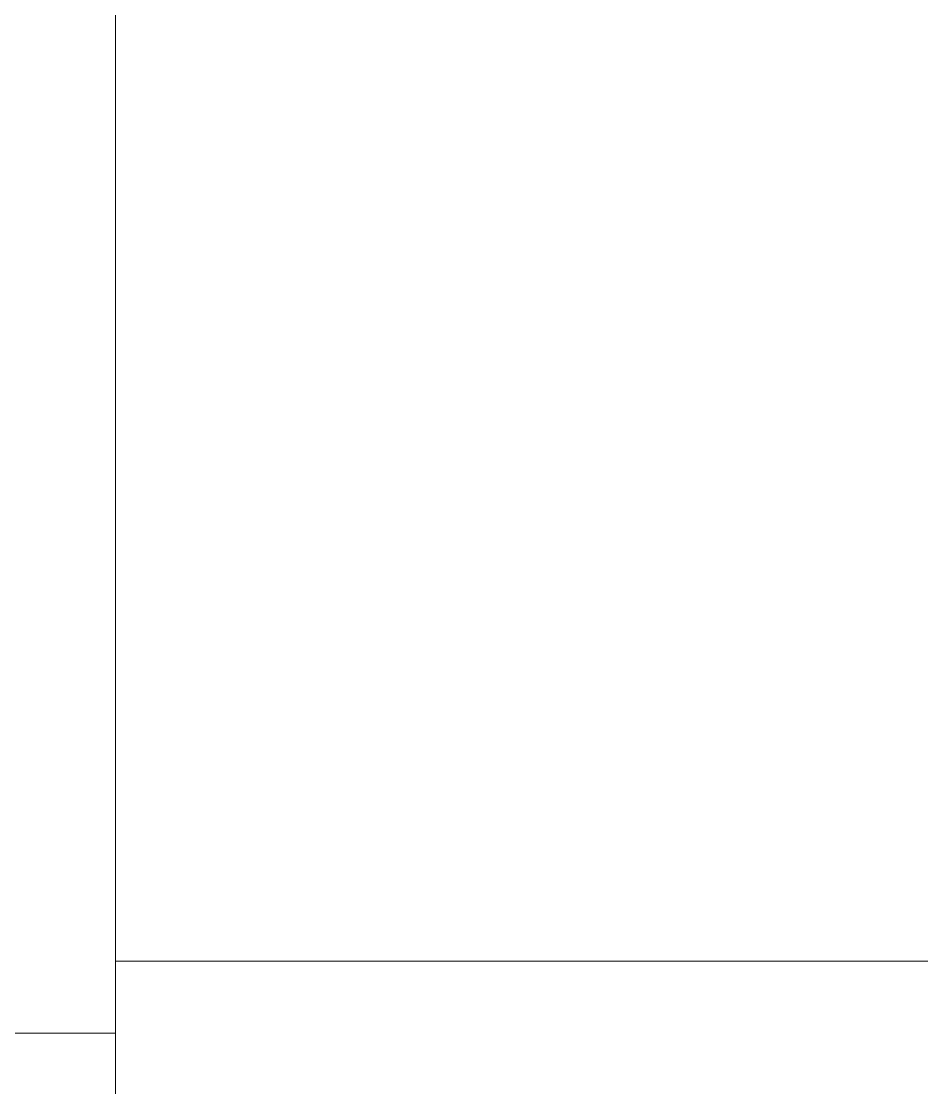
# Model space of a CAD drawing. Header units: millimetres. Extents: x -220592 to 404889, y -217665 to 38245.
# Drawn here: x 28059 to 29313, y -36092 to -34606 of the extents above; entities that cross this region are included whole.
import ezdxf

# ---------------------------------------------------------------- set-up
doc = ezdxf.new("R2010")
doc.units = ezdxf.units.MM
doc.linetypes.add('XKITLINE00', pattern=[0])
doc.layers.add('000 - 0_HIDE_OBJ_FRAMING_DEF_SUB_1', color=7, linetype='Continuous')

# ---------------------------------------------------------------- blocks, each defined once
blk = doc.blocks.new('*A13471')
at = {"layer": '000 - 0_HIDE_OBJ_FRAMING_DEF_SUB_1', "color": 7, "linetype": 'XKITLINE00', "lineweight": 0}
blk.add_line((-166.903352, 154.690792), (-166.903352, 182.690792), dxfattribs=at)
blk = doc.blocks.new('*A13473')
at = {"layer": '000 - 0_HIDE_OBJ_FRAMING_DEF_SUB_1', "color": 7, "linetype": 'XKITLINE00', "lineweight": 0}
blk.add_line((-166.903357, 154.690792), (-166.903355, 182.690792), dxfattribs=at)
blk = doc.blocks.new('*A13532')
at = {"layer": '000 - 0_HIDE_OBJ_FRAMING_DEF_SUB_1', "color": 7, "linetype": 'XKITLINE00', "lineweight": 0}
for p, q in [((-166.903349, 154.690792), (-166.903349, 155.690388)), ((-166.903349, 155.690388), (-87.063349, 155.690388))]:
    blk.add_line(p, q, dxfattribs=at)
blk = doc.blocks.new('*A13991')
at = {"layer": '000 - 0_HIDE_OBJ_FRAMING_DEF_SUB_1', "color": 7, "linetype": 'XKITLINE00', "lineweight": 0}
for p, q in [((-170.903349, 154.690792), (-166.903349, 154.690792)), ((-170.903349, 152.690792), (-170.903349, 154.690792)), ((-166.903349, 154.690792), (-166.903349, 152.690792)), ((-166.903349, 152.690792), (-170.903349, 152.690792))]:
    blk.add_line(p, q, dxfattribs=at)
blk = doc.blocks.new('W-1-PP18-ST_20260402-011103_LOWER_PL')
at = {"layer": '000 - 0_HIDE_OBJ_FRAMING_DEF_SUB_1', "color": 7, "lineweight": 0, "xscale": 100, "yscale": 100, "zscale": 100}
for name in ['*A13471', '*A13473', '*A13532', '*A13991']:
    blk.add_blockref(name, (17759.3349, -35779.0805), dxfattribs=at)

msp = doc.modelspace()

# ---------------------------------------------------------------- block references
at = {"layer": 'Defpoints', "color": 7}
msp.add_blockref('W-1-PP18-ST_20260402-011103_LOWER_PL', (27121.4984, -15705.7702), dxfattribs=at)

doc.saveas('drawing.dxf')
